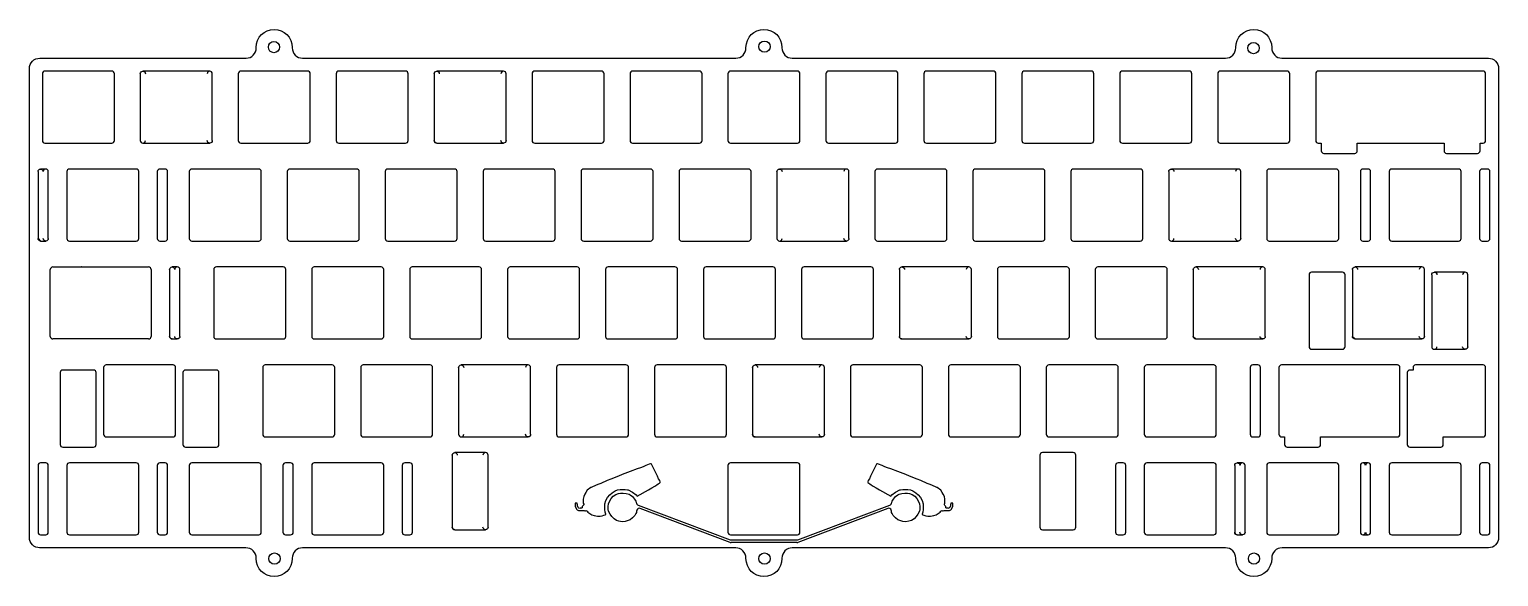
# Model space of a CAD drawing. Header units: millimetres. Extents: x 73 to 358, y -177 to -70.
import ezdxf

# ---------------------------------------------------------------- set-up
doc = ezdxf.new("R2010")
doc.units = ezdxf.units.MM
doc.layers.get('0').update_dxf_attribs({"linetype": 'CONTINUOUS'})

msp = doc.modelspace()

# ---------------------------------------------------------------- linework, layer by layer
for p, q in [((94.1, -79.08), (94.1, -92.08)), ((107.6, -78.58), (94.6, -78.58)), ((108.1, -92.08), (108.1, -79.08)), ((151.25, -79.08), (151.25, -92.08)), ((164.75, -78.58), (151.75, -78.58)), ((165.25, -92.08), (165.25, -79.08)), ((94.6, -92.58), (107.6, -92.58)), ((151.75, -92.58), (164.75, -92.58)), ((74.21, -98.13), (74.21, -111.13)), ((75.71, -97.63), (74.71, -97.63)), ((76.21, -111.13), (76.21, -98.13)), ((217.93, -98.13), (217.93, -111.13)), ((231.43, -97.63), (218.43, -97.63)), ((231.93, -111.13), (231.93, -98.13)), ((294.13, -98.13), (294.13, -111.13)), ((307.63, -97.63), (294.63, -97.63)), ((308.13, -111.13), (308.13, -98.13)), ((74.21, -111.13), (74.71, -111.63)), ((74.71, -111.63), (75.71, -111.63)), ((218.43, -111.63), (231.43, -111.63)), ((294.63, -111.63), (307.63, -111.63)), ((77.1, -116.68), (78.1, -116.68)), ((78.11, -116.68), (82.68, -116.68)), ((82.7, -116.68), (95.7, -116.68)), ((101.3, -116.68), (100.3, -116.68)), ((255.24, -116.68), (242.24, -116.68)), ((312.39, -116.68), (299.39, -116.68)), ((343.35, -116.68), (330.35, -116.68)), ((76.6, -130.18), (76.6, -117.18)), ((96.2, -117.18), (96.2, -130.18)), ((99.8, -117.18), (99.8, -130.18)), ((101.8, -130.18), (101.8, -117.18)), ((241.74, -117.18), (241.74, -130.18)), ((255.74, -130.18), (255.74, -117.18)), ((298.89, -117.18), (298.89, -130.18)), ((312.89, -130.18), (312.89, -117.18)), ((329.85, -117.18), (329.85, -130.18)), ((343.85, -130.18), (343.85, -117.18)), ((345.28, -118.18), (345.28, -132.18)), ((351.78, -117.68), (345.78, -117.68)), ((352.28, -132.18), (352.28, -118.18)), ((95.7, -130.68), (77.1, -130.68)), ((100.3, -130.68), (101.3, -130.68)), ((242.24, -130.68), (255.24, -130.68)), ((298.89, -130.18), (299.39, -130.68)), ((299.39, -130.68), (312.39, -130.68)), ((329.85, -130.18), (330.35, -130.68)), ((330.35, -130.68), (343.35, -130.68)), ((345.78, -132.68), (351.78, -132.68)), ((156.01, -136.23), (156.01, -149.23)), ((169.51, -135.73), (156.51, -135.73)), ((170.01, -149.23), (170.01, -136.23)), ((213.16, -136.23), (213.16, -149.23)), ((226.66, -135.73), (213.66, -135.73)), ((227.16, -149.23), (227.16, -136.23)), ((156.51, -149.73), (169.51, -149.73)), ((213.66, -149.73), (226.66, -149.73)), ((154.75, -153.28), (154.75, -167.28)), ((161.25, -152.78), (155.25, -152.78)), ((161.75, -167.28), (161.75, -153.28)), ((306.96, -155.28), (306.96, -168.28)), ((308.46, -154.78), (307.46, -154.78)), ((308.96, -168.28), (308.96, -155.28)), ((332.89, -154.78), (331.89, -154.78)), ((185.12, -163.3), (185.19, -162.74)), ((185.19, -162.74), (185.4, -162.19)), ((185.4, -162.19), (185.67, -161.7)), ((185.67, -161.7), (186.09, -161.28)), ((186.09, -161.28), (186.58, -160.94)), ((186.58, -160.94), (187.13, -160.73)), ((187.13, -160.73), (187.48, -160.66)), ((187.48, -160.66), (188.03, -160.66)), ((188.03, -160.66), (188.59, -160.73)), ((188.59, -160.73), (189.15, -160.87)), ((189.15, -160.87), (189.35, -161.01)), ((189.35, -161.01), (189.84, -161.35)), ((189.84, -161.35), (190.19, -161.84)), ((190.19, -161.84), (190.46, -162.26)), ((190.46, -162.26), (190.53, -162.46)), ((190.53, -162.46), (190.6, -162.6)), ((190.6, -162.6), (190.67, -162.81)), ((240.13, -162.81), (240.2, -162.6)), ((240.2, -162.6), (240.27, -162.46)), ((240.27, -162.46), (240.34, -162.26)), ((240.34, -162.26), (240.62, -161.84)), ((240.62, -161.84), (240.96, -161.35)), ((240.96, -161.35), (241.45, -161.01)), ((241.45, -161.01), (241.66, -160.87)), ((241.66, -160.87), (242.21, -160.73)), ((242.21, -160.73), (242.77, -160.66)), ((242.77, -160.66), (243.33, -160.66)), ((243.33, -160.66), (243.67, -160.73)), ((243.67, -160.73), (244.23, -160.94)), ((244.23, -160.94), (244.71, -161.28)), ((244.71, -161.28), (245.13, -161.7)), ((245.13, -161.7), (245.41, -162.19)), ((245.41, -162.19), (245.62, -162.74)), ((245.62, -162.74), (245.69, -163.3)), ((185.12, -163.85), (185.12, -163.3)), ((185.19, -164.2), (185.12, -163.85)), ((185.46, -164.76), (185.19, -164.2)), ((185.81, -165.24), (185.46, -164.76)), ((186.23, -165.66), (185.81, -165.24)), ((186.71, -166.01), (186.23, -165.66)), ((189.84, -165.45), (189.35, -165.87)), ((190.26, -165.03), (189.84, -165.45)), ((190.46, -164.62), (190.26, -165.03)), ((190.6, -164.41), (190.46, -164.62)), ((190.67, -163.99), (190.6, -164.2)), ((190.6, -164.2), (190.6, -164.41)), ((190.9, -162.99), (208.82, -169.75)), ((208.82, -170.25), (191.33, -163.65)), ((221.99, -169.75), (239.9, -162.99)), ((239.47, -163.65), (221.99, -170.25)), ((240.2, -164.2), (240.13, -163.99)), ((240.2, -164.41), (240.2, -164.2)), ((240.34, -164.62), (240.2, -164.41)), ((240.55, -165.03), (240.34, -164.62)), ((240.96, -165.45), (240.55, -165.03)), ((241.45, -165.87), (240.96, -165.45)), ((244.58, -165.66), (244.09, -166.01)), ((244.99, -165.24), (244.58, -165.66)), ((245.34, -164.76), (244.99, -165.24)), ((245.62, -164.2), (245.34, -164.76)), ((245.69, -163.85), (245.62, -164.2)), ((245.69, -163.3), (245.69, -163.85)), ((155.25, -167.78), (161.25, -167.78)), ((187.2, -166.15), (186.71, -166.01)), ((187.83, -166.28), (187.2, -166.15)), ((188.38, -166.21), (187.83, -166.28)), ((188.8, -166.08), (188.38, -166.21)), ((189.35, -165.87), (188.8, -166.08)), ((242.01, -166.08), (241.45, -165.87)), ((242.42, -166.21), (242.01, -166.08)), ((242.98, -166.28), (242.42, -166.21)), ((243.6, -166.15), (242.98, -166.28)), ((244.09, -166.01), (243.6, -166.15)), ((74.53, -171.3), (74.5, -171.3)), ((208.99, -169.78), (221.81, -169.78)), ((208.99, -169.78), (221.81, -169.78)), ((221.81, -170.28), (208.99, -170.28)), ((307.46, -168.78), (308.46, -168.78)), ((331.89, -168.78), (332.89, -168.78))]:
    msp.add_line(p, q)
for points in [[(358.28, -78.06), (358.28, -169.31, -0.414213), (356.28, -171.31), (316.15, -171.31, 0.414214), (314.15, -173.31), (314.15, -173.41, -1), (307.15, -173.41), (307.15, -173.31, 0.414214), (305.15, -171.31), (220.9, -171.31, 0.414214), (218.9, -173.31), (218.9, -173.41, -1), (211.9, -173.41), (211.9, -173.31, 0.414214), (209.9, -171.31), (125.65, -171.31, 0.414214), (123.65, -173.31), (123.65, -173.41, -1), (116.65, -173.41), (116.65, -173.31, 0.414214), (114.65, -171.31), (74.53, -171.3, -0.414214), (72.53, -169.3), (72.53, -78.06, -0.414214), (74.53, -76.06), (114.67, -76.06, 0.410949), (116.65, -74.06), (116.65, -73.96, -1), (123.65, -73.96), (123.65, -74.06, 0.410949), (125.63, -76.06), (209.92, -76.06, 0.410949), (211.9, -74.06), (211.9, -73.96, -1), (218.9, -73.96), (218.9, -74.06, 0.410949), (220.88, -76.06), (305.17, -76.06, 0.410949), (307.15, -74.06), (307.15, -73.96, -1), (314.15, -73.96), (314.15, -74.06, 0.410949), (316.13, -76.06), (356.28, -76.06, -0.414214)], [(75.05, -79.08), (75.05, -92.08, 0.414214), (75.55, -92.58), (88.55, -92.58, 0.414214), (89.05, -92.08), (89.05, -79.08, 0.414214), (88.55, -78.58), (75.55, -78.58, 0.414214)], [(126.65, -92.58, 0.414214), (127.15, -92.08), (127.15, -79.08, 0.414214), (126.65, -78.58), (113.65, -78.58, 0.414214), (113.15, -79.08), (113.15, -92.08, 0.414214), (113.65, -92.58)], [(132.2, -79.08), (132.2, -92.08, 0.414214), (132.7, -92.58), (145.7, -92.58, 0.414214), (146.2, -92.08), (146.2, -79.08, 0.414214), (145.7, -78.58), (132.7, -78.58, 0.414214)], [(170.3, -79.08), (170.3, -92.08, 0.414214), (170.8, -92.58), (183.8, -92.58, 0.414214), (184.3, -92.08), (184.3, -79.08, 0.414214), (183.8, -78.58), (170.8, -78.58, 0.414214)], [(203.35, -79.08, 0.414214), (202.85, -78.58), (189.85, -78.58, 0.414214), (189.35, -79.08), (189.35, -92.08, 0.414214), (189.85, -92.58), (202.85, -92.58, 0.414214), (203.35, -92.08)], [(208.4, -79.08), (208.4, -92.08, 0.414214), (208.9, -92.58), (221.9, -92.58, 0.414214), (222.4, -92.08), (222.4, -79.08, 0.414214), (221.9, -78.58), (208.9, -78.58, 0.414214)], [(241.45, -92.08), (241.45, -79.08, 0.414214), (240.95, -78.58), (227.95, -78.58, 0.414214), (227.45, -79.08), (227.45, -92.08, 0.414214), (227.95, -92.58), (240.95, -92.58, 0.414214)], [(260, -78.58), (247, -78.58, 0.414214), (246.5, -79.08), (246.5, -92.08, 0.414214), (247, -92.58), (260, -92.58, 0.414214), (260.5, -92.08), (260.5, -79.08, 0.414214)], [(279.55, -92.08), (279.55, -79.08, 0.414214), (279.05, -78.58), (266.05, -78.58, 0.414214), (265.55, -79.08), (265.55, -92.08, 0.414214), (266.05, -92.58), (279.05, -92.58, 0.414214)], [(285.1, -92.58), (298.1, -92.58, 0.414214), (298.6, -92.08), (298.6, -79.08, 0.414214), (298.1, -78.58), (285.1, -78.58, 0.414214), (284.6, -79.08), (284.6, -92.08, 0.414214)], [(317.15, -78.58), (304.15, -78.58, 0.414214), (303.65, -79.08), (303.65, -92.08, 0.414214), (304.15, -92.58), (317.15, -92.58, 0.414214), (317.65, -92.08), (317.65, -79.08, 0.414214)], [(354.66, -94.08), (354.66, -92.58), (355.25, -92.58, 0.414214), (355.75, -92.08), (355.75, -79.08, 0.414214), (355.25, -78.58), (323.2, -78.58, 0.414214), (322.7, -79.08), (322.7, -92.08, 0.414214), (323.2, -92.58), (323.79, -92.58), (323.79, -94.08, 0.414214), (324.29, -94.58), (330.29, -94.58, 0.414214), (330.79, -94.08), (330.79, -92.58), (347.66, -92.58), (347.66, -94.08, 0.414214), (348.16, -94.58), (354.16, -94.58, 0.414214)], [(93.81, -111.13), (93.81, -98.13, 0.414214), (93.31, -97.63), (80.31, -97.63, 0.414214), (79.81, -98.13), (79.81, -111.13, 0.414214), (80.31, -111.63), (93.31, -111.63, 0.414214)], [(97.41, -98.13), (97.41, -111.13, 0.414214), (97.91, -111.63), (98.91, -111.63, 0.414214), (99.41, -111.13), (99.41, -98.13, 0.414214), (98.91, -97.63), (97.91, -97.63, 0.414214)], [(117.13, -111.63, 0.414214), (117.63, -111.13), (117.63, -98.13, 0.414214), (117.13, -97.63), (104.13, -97.63, 0.414214), (103.63, -98.13), (103.63, -111.13, 0.414214), (104.13, -111.63)], [(122.68, -98.13), (122.68, -111.13, 0.414214), (123.18, -111.63), (136.18, -111.63, 0.414214), (136.68, -111.13), (136.68, -98.13, 0.414214), (136.18, -97.63), (123.18, -97.63, 0.414214)], [(155.73, -98.13, 0.414214), (155.23, -97.63), (142.23, -97.63, 0.414214), (141.73, -98.13), (141.73, -111.13, 0.414214), (142.23, -111.63), (155.23, -111.63, 0.414214), (155.73, -111.13)], [(160.78, -98.13), (160.78, -111.13, 0.414214), (161.28, -111.63), (174.28, -111.63, 0.414214), (174.78, -111.13), (174.78, -98.13, 0.414214), (174.28, -97.63), (161.28, -97.63, 0.414214)], [(180.33, -111.63), (193.33, -111.63, 0.414214), (193.83, -111.13), (193.83, -98.13, 0.414214), (193.33, -97.63), (180.33, -97.63, 0.414214), (179.83, -98.13), (179.83, -111.13, 0.414214)], [(212.38, -111.63, 0.414214), (212.88, -111.13), (212.88, -98.13, 0.414214), (212.38, -97.63), (199.38, -97.63, 0.414214), (198.88, -98.13), (198.88, -111.13, 0.414214), (199.38, -111.63)], [(237.48, -97.63, 0.414214), (236.98, -98.13), (236.98, -111.13, 0.414214), (237.48, -111.63), (250.48, -111.63, 0.414214), (250.98, -111.13), (250.98, -98.13, 0.414214), (250.48, -97.63)], [(256.03, -111.13, 0.414214), (256.53, -111.63), (269.53, -111.63, 0.414214), (270.03, -111.13), (270.03, -98.13, 0.414214), (269.53, -97.63), (256.53, -97.63, 0.414214), (256.03, -98.13)], [(275.58, -111.63), (288.58, -111.63, 0.414214), (289.08, -111.13), (289.08, -98.13, 0.414214), (288.58, -97.63), (275.58, -97.63, 0.414214), (275.08, -98.13), (275.08, -111.13, 0.414214)], [(313.18, -111.13, 0.414214), (313.68, -111.63), (326.68, -111.63, 0.414214), (327.18, -111.13), (327.18, -98.13, 0.414214), (326.68, -97.63), (313.68, -97.63, 0.414214), (313.18, -98.13)], [(332.89, -111.63, 0.414214), (333.39, -111.13), (333.39, -98.13, 0.414214), (332.89, -97.63), (331.89, -97.63, 0.414214), (331.39, -98.13), (331.39, -111.13, 0.414214), (331.89, -111.63)], [(350.99, -98.13, 0.414214), (350.49, -97.63), (337.49, -97.63, 0.414214), (336.99, -98.13), (336.99, -111.13, 0.414214), (337.49, -111.63), (350.49, -111.63, 0.414214), (350.99, -111.13)], [(355.09, -111.63), (356.09, -111.63, 0.414214), (356.59, -111.13), (356.59, -98.13, 0.414214), (356.09, -97.63), (355.09, -97.63, 0.414214), (354.59, -98.13), (354.59, -111.13, 0.414214)], [(122.39, -130.18), (122.39, -117.18, 0.414214), (121.89, -116.68), (108.89, -116.68, 0.414214), (108.39, -117.18), (108.39, -130.18, 0.414214), (108.89, -130.68), (121.89, -130.68, 0.414214)], [(140.94, -116.68), (127.94, -116.68, 0.414214), (127.44, -117.18), (127.44, -130.18, 0.414214), (127.94, -130.68), (140.94, -130.68, 0.414214), (141.44, -130.18), (141.44, -117.18, 0.414214)], [(160.49, -117.18, 0.414214), (159.99, -116.68), (146.99, -116.68, 0.414214), (146.49, -117.18), (146.49, -130.18, 0.414214), (146.99, -130.68), (159.99, -130.68, 0.414214), (160.49, -130.18)], [(179.04, -116.68), (166.04, -116.68, 0.414214), (165.54, -117.18), (165.54, -130.18, 0.414214), (166.04, -130.68), (179.04, -130.68, 0.414214), (179.54, -130.18), (179.54, -117.18, 0.414214)], [(198.09, -116.68), (185.09, -116.68, 0.414214), (184.59, -117.18), (184.59, -130.18, 0.414214), (185.09, -130.68), (198.09, -130.68, 0.414214), (198.59, -130.18), (198.59, -117.18, 0.414214)], [(204.14, -130.68), (217.14, -130.68, 0.414214), (217.64, -130.18), (217.64, -117.18, 0.414214), (217.14, -116.68), (204.14, -116.68, 0.414214), (203.64, -117.18), (203.64, -130.18, 0.414214)], [(223.19, -116.68, 0.414214), (222.69, -117.18), (222.69, -130.18, 0.414214), (223.19, -130.68), (236.19, -130.68, 0.414214), (236.69, -130.18), (236.69, -117.18, 0.414214), (236.19, -116.68)], [(274.79, -117.18, 0.414214), (274.29, -116.68), (261.29, -116.68, 0.414214), (260.79, -117.18), (260.79, -130.18, 0.414214), (261.29, -130.68), (274.29, -130.68, 0.414214), (274.79, -130.18)], [(279.84, -117.18), (279.84, -130.18, 0.414214), (280.34, -130.68), (293.34, -130.68, 0.414214), (293.84, -130.18), (293.84, -117.18, 0.414214), (293.34, -116.68), (280.34, -116.68, 0.414214)], [(321.91, -117.68, 0.414214), (321.41, -118.18), (321.41, -132.18, 0.414214), (321.91, -132.68), (327.91, -132.68, 0.414214), (328.41, -132.18), (328.41, -118.18, 0.414214), (327.91, -117.68)], [(85.02, -151.73, 0.414214), (85.52, -151.23), (85.52, -137.23, 0.414214), (85.02, -136.73), (79.02, -136.73, 0.414214), (78.52, -137.23), (78.52, -151.23, 0.414214), (79.02, -151.73)], [(87.46, -135.73, 0.414214), (86.96, -136.23), (86.96, -149.23, 0.414214), (87.46, -149.73), (100.46, -149.73, 0.414214), (100.96, -149.23), (100.96, -136.23, 0.414214), (100.46, -135.73)], [(108.9, -136.73), (102.9, -136.73, 0.414214), (102.4, -137.23), (102.4, -151.23, 0.414214), (102.9, -151.73), (108.9, -151.73, 0.414214), (109.4, -151.23), (109.4, -137.23, 0.414214)], [(131.91, -136.23, 0.414214), (131.41, -135.73), (118.41, -135.73, 0.414214), (117.91, -136.23), (117.91, -149.23, 0.414214), (118.41, -149.73), (131.41, -149.73, 0.414214), (131.91, -149.23)], [(136.96, -136.23), (136.96, -149.23, 0.414214), (137.46, -149.73), (150.46, -149.73, 0.414214), (150.96, -149.23), (150.96, -136.23, 0.414214), (150.46, -135.73), (137.46, -135.73, 0.414214)], [(175.06, -136.23), (175.06, -149.23, 0.414214), (175.56, -149.73), (188.56, -149.73, 0.414214), (189.06, -149.23), (189.06, -136.23, 0.414214), (188.56, -135.73), (175.56, -135.73, 0.414214)], [(194.11, -149.23, 0.414214), (194.61, -149.73), (207.61, -149.73, 0.414214), (208.11, -149.23), (208.11, -136.23, 0.414214), (207.61, -135.73), (194.61, -135.73, 0.414214), (194.11, -136.23)], [(232.21, -149.23, 0.414214), (232.71, -149.73), (245.71, -149.73, 0.414214), (246.21, -149.23), (246.21, -136.23, 0.414214), (245.71, -135.73), (232.71, -135.73, 0.414214), (232.21, -136.23)], [(251.26, -136.23), (251.26, -149.23, 0.414214), (251.76, -149.73), (264.76, -149.73, 0.414214), (265.26, -149.23), (265.26, -136.23, 0.414214), (264.76, -135.73), (251.76, -135.73, 0.414214)], [(284.31, -149.23), (284.31, -136.23, 0.414214), (283.81, -135.73), (270.81, -135.73, 0.414214), (270.31, -136.23), (270.31, -149.23, 0.414214), (270.81, -149.73), (283.81, -149.73, 0.414214)], [(289.86, -149.73), (302.86, -149.73, 0.414214), (303.36, -149.23), (303.36, -136.23, 0.414214), (302.86, -135.73), (289.86, -135.73, 0.414214), (289.36, -136.23), (289.36, -149.23, 0.414214)], [(311.96, -149.23), (311.96, -136.23, 0.414214), (311.46, -135.73), (310.46, -135.73, 0.414214), (309.96, -136.23), (309.96, -149.23, 0.414214), (310.46, -149.73), (311.46, -149.73, 0.414214)], [(323.65, -149.73), (338.58, -149.73, 0.414214), (339.08, -149.23), (339.08, -136.23, 0.414214), (338.58, -135.73), (316.06, -135.73, 0.414214), (315.56, -136.23), (315.56, -149.23, 0.414214), (316.06, -149.73), (316.65, -149.73), (316.65, -151.23, 0.414214), (317.15, -151.73), (323.15, -151.73, 0.414214), (323.65, -151.23)], [(355.75, -149.23), (355.75, -136.23, 0.414214), (355.25, -135.73), (342.13, -135.73, 0.414214), (341.63, -136.23), (341.63, -136.73), (341.02, -136.73, 0.414214), (340.52, -137.23), (340.52, -151.23, 0.414214), (341.02, -151.73), (347.02, -151.73, 0.414214), (347.52, -151.23), (347.52, -149.73), (355.25, -149.73, 0.414214)], [(276.05, -153.28, 0.414214), (275.55, -152.78), (269.55, -152.78, 0.414214), (269.05, -153.28), (269.05, -167.28, 0.414214), (269.55, -167.78), (275.55, -167.78, 0.414214), (276.05, -167.28)], [(74.21, -155.28), (74.21, -168.28, 0.414214), (74.71, -168.78), (75.71, -168.78, 0.414214), (76.21, -168.28), (76.21, -155.28, 0.414214), (75.71, -154.78), (74.71, -154.78, 0.414214)], [(80.31, -168.78), (93.31, -168.78, 0.414214), (93.81, -168.28), (93.81, -155.28, 0.414214), (93.31, -154.78), (80.31, -154.78, 0.414214), (79.81, -155.28), (79.81, -168.28, 0.414214)], [(97.41, -168.28, 0.414214), (97.91, -168.78), (98.91, -168.78, 0.414214), (99.41, -168.28), (99.41, -155.28, 0.414214), (98.91, -154.78), (97.91, -154.78, 0.414214), (97.41, -155.28)], [(104.13, -154.78, 0.414214), (103.63, -155.28), (103.63, -168.28, 0.414214), (104.13, -168.78), (117.13, -168.78, 0.414214), (117.63, -168.28), (117.63, -155.28, 0.414214), (117.13, -154.78)], [(123.84, -168.28), (123.84, -155.28, 0.414214), (123.34, -154.78), (122.34, -154.78, 0.414214), (121.84, -155.28), (121.84, -168.28, 0.414214), (122.34, -168.78), (123.34, -168.78, 0.414214)], [(140.94, -168.78, 0.414214), (141.44, -168.28), (141.44, -155.28, 0.414214), (140.94, -154.78), (127.94, -154.78, 0.414214), (127.44, -155.28), (127.44, -168.28, 0.414214), (127.94, -168.78)], [(145.04, -168.28, 0.414214), (145.54, -168.78), (146.54, -168.78, 0.414214), (147.04, -168.28), (147.04, -155.28, 0.414214), (146.54, -154.78), (145.54, -154.78, 0.414214), (145.04, -155.28)], [(222.4, -155.28, 0.414214), (221.9, -154.78), (208.9, -154.78, 0.414214), (208.4, -155.28), (208.4, -168.28, 0.414214), (208.9, -168.78), (221.9, -168.78, 0.414214), (222.4, -168.28)], [(285.76, -155.28, 0.414214), (285.26, -154.78), (284.26, -154.78, 0.414214), (283.76, -155.28), (283.76, -168.28, 0.414214), (284.26, -168.78), (285.26, -168.78, 0.414214), (285.76, -168.28)], [(303.36, -168.28), (303.36, -155.28, 0.414214), (302.86, -154.78), (289.86, -154.78, 0.414214), (289.36, -155.28), (289.36, -168.28, 0.414214), (289.86, -168.78), (302.86, -168.78, 0.414214)], [(313.18, -168.28, 0.414214), (313.68, -168.78), (326.68, -168.78, 0.414214), (327.18, -168.28), (327.18, -155.28, 0.414214), (326.68, -154.78), (313.68, -154.78, 0.414214), (313.18, -155.28)], [(332.39, -155.28, 1), (331.39, -155.28), (331.39, -168.28, 1), (332.39, -168.28, 1), (333.39, -168.28), (333.39, -155.28, 1)], [(336.99, -155.28), (336.99, -168.28, 0.414214), (337.49, -168.78), (350.49, -168.78, 0.414214), (350.99, -168.28), (350.99, -155.28, 0.414214), (350.49, -154.78), (337.49, -154.78, 0.414214)], [(355.09, -154.78, 0.414214), (354.59, -155.28), (354.59, -168.28, 0.414214), (355.09, -168.78), (356.09, -168.78, 0.414214), (356.59, -168.28), (356.59, -155.28, 0.414214), (356.09, -154.78)]]:
    msp.add_lwpolyline(points, format="xyb", close=True)
for points in [[(179.08, -162.74), (179.08, -162.6), (178.66, -162.6), (178.66, -163.23), (178.94, -163.78), (179.08, -163.92), (179.35, -164.06), (180.4, -164.06), (180.53, -164.13), (180.67, -164.13), (180.81, -164.06), (180.88, -164.13), (181.02, -164.2), (181.16, -164.34), (181.51, -164.62), (181.92, -164.9), (182.34, -165.03), (183.03, -165.17), (183.52, -165.17), (183.94, -165.1), (184.28, -164.96), (184.49, -164.9), (184.63, -164.83), (184.63, -164.76), (184.49, -164.34), (184.42, -163.85), (184.42, -162.74), (184.63, -162.12), (184.98, -161.49), (185.4, -161.01), (185.88, -160.59), (186.44, -160.24), (186.92, -160.03), (187.41, -159.96), (188.38, -159.96), (188.87, -160.03), (189.01, -160.03), (189.84, -160.45), (190.53, -161.01), (190.74, -161.28), (192.96, -160.03), (193.59, -159.62), (194.15, -159.34), (194.56, -159.06), (194.84, -158.85), (195.05, -158.71), (195.19, -158.58), (195.19, -158.44), (195.12, -158.23), (194.91, -157.88), (194.7, -157.4), (193.52, -155.03), (193.45, -154.96), (193.31, -154.96), (193.1, -155.03), (192.41, -155.31), (191.92, -155.52), (191.37, -155.73), (190.74, -155.94), (189.35, -156.49), (187.83, -157.05), (187.13, -157.4), (185.6, -157.95), (184.91, -158.23), (183.66, -158.78), (183.1, -158.99), (182.62, -159.2), (181.92, -159.48), (181.78, -159.55), (181.71, -159.55), (181.02, -160.1), (180.74, -160.52), (180.53, -160.87), (180.33, -161.35), (180.26, -161.84), (180.26, -162.6), (180.33, -162.81), (180.33, -162.95), (180.26, -163.09), (180.05, -163.3), (180.05, -163.51), (179.91, -163.58), (179.63, -163.58), (179.63, -163.65), (179.42, -163.58), (179.28, -163.44), (179.15, -163.16), (179.15, -162.95)], [(244.37, -160.24), (244.92, -160.59), (245.41, -161.01), (245.83, -161.49), (246.17, -162.12), (246.38, -162.74), (246.38, -163.85), (246.31, -164.34), (246.17, -164.76), (246.17, -164.83), (246.31, -164.9), (246.52, -164.96), (246.87, -165.1), (247.28, -165.17), (247.77, -165.17), (248.46, -165.03), (248.88, -164.9), (249.3, -164.62), (249.64, -164.34), (249.78, -164.2), (249.92, -164.13), (249.99, -164.06), (250.13, -164.13), (250.27, -164.13), (250.41, -164.06), (251.45, -164.06), (251.73, -163.92), (251.87, -163.78), (252.14, -163.23), (252.14, -162.6), (251.73, -162.6), (251.73, -162.74), (251.66, -162.95), (251.66, -163.16), (251.52, -163.44), (251.38, -163.58), (251.17, -163.65), (251.17, -163.58), (250.89, -163.58), (250.76, -163.51), (250.76, -163.3), (250.55, -163.09), (250.48, -162.95), (250.48, -162.81), (250.55, -162.6), (250.55, -161.84), (250.48, -161.35), (250.27, -160.87), (250.06, -160.52), (249.78, -160.1), (249.09, -159.55), (249.02, -159.55), (248.88, -159.48), (248.19, -159.2), (247.7, -158.99), (247.14, -158.78), (245.89, -158.23), (245.2, -157.95), (243.67, -157.4), (242.98, -157.05), (241.45, -156.49), (240.06, -155.94), (239.44, -155.73), (238.88, -155.52), (238.39, -155.31), (237.7, -155.03), (237.49, -154.96), (237.35, -154.96), (237.28, -155.03), (236.1, -157.4), (235.89, -157.88), (235.69, -158.23), (235.62, -158.44), (235.62, -158.58), (235.76, -158.71), (235.96, -158.85), (236.24, -159.06), (236.66, -159.34), (237.21, -159.62), (237.84, -160.03), (240.06, -161.28), (240.27, -161.01), (240.96, -160.45), (241.8, -160.03), (241.94, -160.03), (242.42, -159.96), (243.39, -159.96), (243.88, -160.03)]]:
    msp.add_lwpolyline(points, close=True)
for centre in [(120.1, -73.9), (215.5, -73.82), (310.6, -74.1), (120.2, -173.4), (215.5, -173.4), (310.7, -173.4)]:
    msp.add_circle(centre, 1.1)
at = {"extrusion": (0, 0, -1)}
for centre, start, end in [((-94.6, -79.08), 0, 180), ((-151.75, -79.08), 0, 180), ((-107.6, -92.08), 180, 360), ((-151.75, -92.08), -90, 0), ((-164.75, -92.08), 180, 360), ((-74.71, -98.13), 0, 180), ((-218.43, -98.13), 0, 180), ((-294.63, -98.13), 0, 180), ((-74.71, -111.13), -90, 0), ((-75.71, -111.13), 180, 360), ((-231.43, -111.13), 180, 360), ((-307.63, -111.13), 180, 360), ((-100.3, -117.18), 0, 180), ((-242.24, -117.18), 0, 180), ((-299.39, -117.18), 0, 180), ((-330.35, -117.18), 0, 180), ((-345.78, -118.18), 0, 180), ((-100.3, -130.18), -90, 0), ((-101.3, -130.18), 180, 360), ((-242.24, -130.18), -90, 0), ((-255.24, -130.18), 180, 360), ((-299.39, -130.18), -90, 0), ((-312.39, -130.18), 180, 360), ((-330.35, -130.18), -90, 0), ((-343.35, -130.18), 180, 360), ((-351.78, -132.18), 180, 360), ((-156.51, -136.23), 0, 180), ((-213.66, -136.23), 0, 180), ((-169.51, -149.23), 180, 360), ((-213.66, -149.23), -90, 0), ((-226.66, -149.23), 180, 360), ((-155.25, -153.28), 0, 180), ((-307.46, -155.28), 0, 180), ((-155.25, -167.28), -90, 0), ((-161.25, -167.28), 180, 360), ((-307.46, -168.28), -90, 0), ((-308.46, -168.28), 180, 360)]:
    msp.add_arc(centre, 0.5, start, end, dxfattribs=at)
for centre, start, end in [((107.6, -79.08), 0, 180), ((164.75, -79.08), 0, 180), ((94.6, -92.08), 180, 360), ((151.75, -92.08), 180, 270), ((75.71, -98.13), 0, 180), ((231.43, -98.13), 0, 180), ((307.63, -98.13), 0, 180), ((218.43, -111.13), 180, 360), ((294.63, -111.13), 180, 360), ((77.1, -117.18), 90, 180), ((78.1, -117.18), 88.7214, 90), ((82.7, -117.18), 90, 91.2786), ((95.7, -117.18), 0, 90), ((101.3, -117.18), 0, 180), ((255.24, -117.18), 0, 180), ((312.39, -117.18), 0, 180), ((343.35, -117.18), 0, 180), ((351.78, -118.18), 0, 180), ((77.1, -130.18), 180, 270), ((95.7, -130.18), -90, 0), ((100.3, -130.18), 180, 270), ((242.24, -130.18), 180, 270), ((345.78, -132.18), 180, 360), ((169.51, -136.23), 0, 180), ((226.66, -136.23), 0, 180), ((156.51, -149.23), 180, 360), ((213.66, -149.23), 180, 270), ((161.25, -153.28), 0, 180), ((308.46, -155.28), 0, 180), ((191.08, -162.52), 215.5297, 249.3194), ((239.72, -162.52), 290.6806, 324.4703), ((191.16, -164.12), 69.3194, 165.3166), ((239.65, -164.12), 14.6834, 110.6806), ((155.25, -167.28), 180, 270), ((307.46, -168.28), 180, 270), ((208.99, -169.28), 249.3194, 270), ((208.99, -169.78), 249.3194, 270), ((221.81, -169.28), 270, 290.6806), ((221.81, -169.78), 270, 290.6806)]:
    msp.add_arc(centre, 0.5, start, end)

doc.saveas('drawing.dxf')
